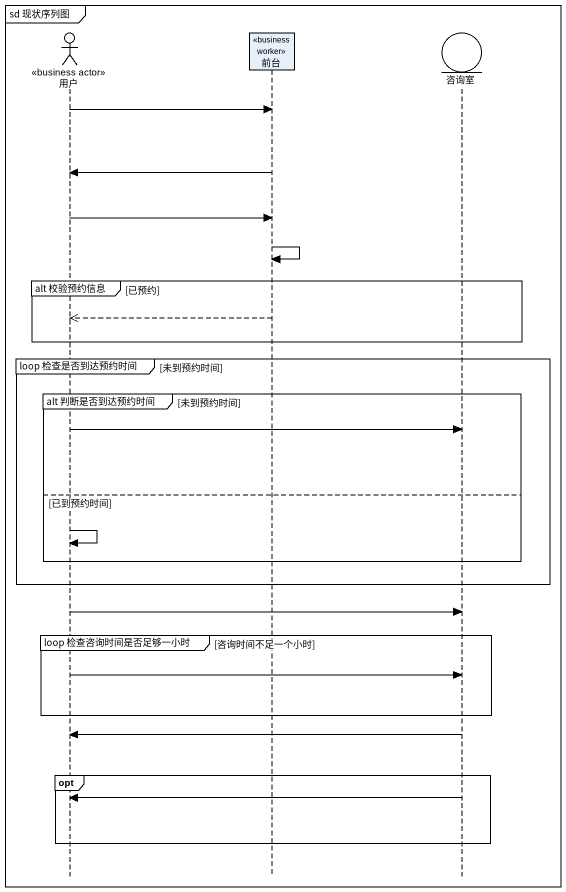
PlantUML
@startuml
mainframe sd 现状序列图
hide footbox
actor 用户 <<business actor>>
participant 前台 <<business worker>>
entity 咨询室

用户 -> 前台
前台 -> 用户
用户 -> 前台
前台 -> 前台
group alt 校验预约信息 [已预约]
  前台 -->> 用户
end
group loop 检查是否到达预约时间 [未到预约时间]
  group alt 判断是否到达预约时间 [未到预约时间]
    用户 -> 咨询室
  else 已到预约时间
    用户 -> 用户
  end
end
用户 -> 咨询室
group loop 检查咨询时间是否足够一小时 [咨询时间不足一个小时]
  用户 -> 咨询室
end
咨询室 -> 用户
opt
  咨询室 -> 用户
end
@enduml
